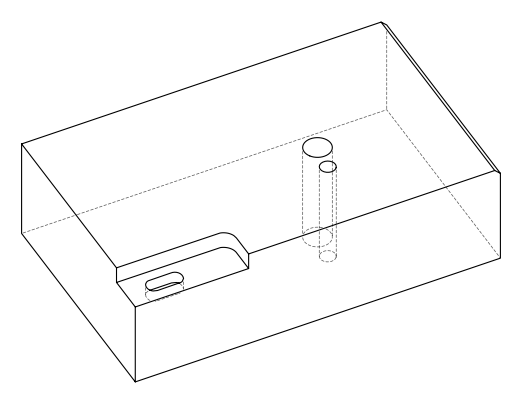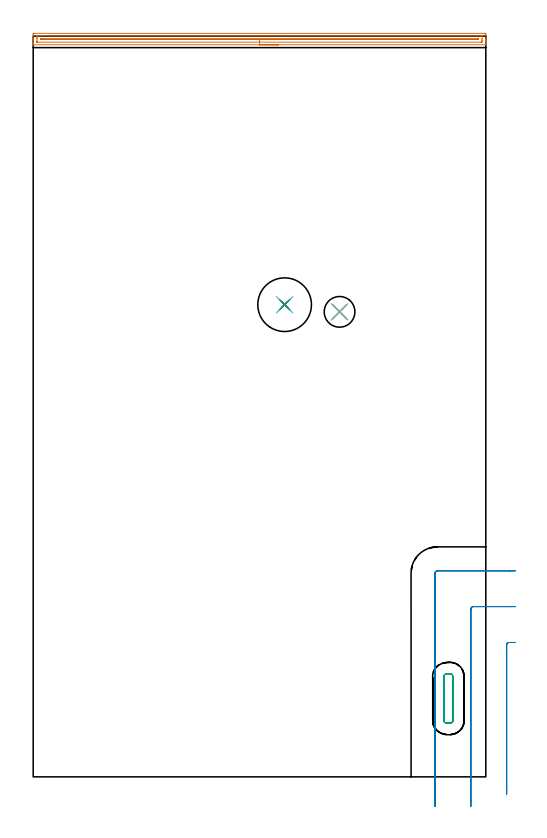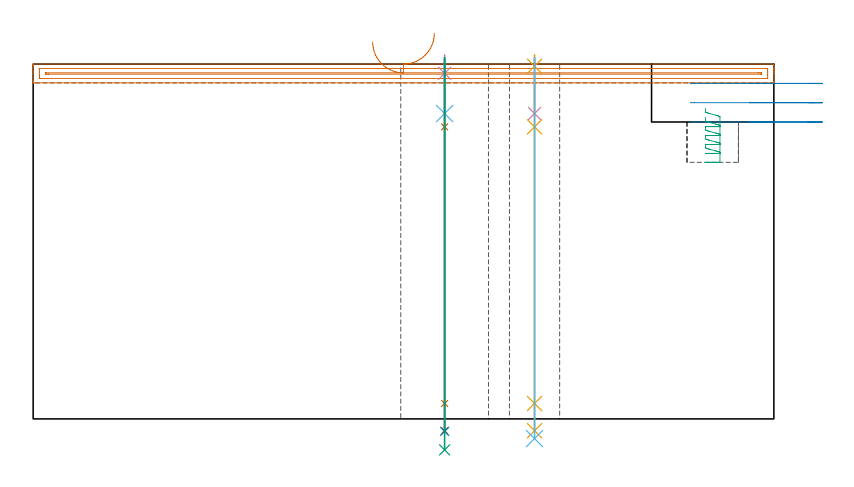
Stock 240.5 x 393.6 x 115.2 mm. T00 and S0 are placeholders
(PLAN: 12 operations, 10 tool changes, 12.4 min)
(1 AREA_MILL | FG_CHAMFER_SURFACE | UGT0205_001 | 5.93 min | 4475 mm3)
(2 MILL_CORNER_NOTCH_RECTANGULAR | CORNER_NOTCH_RECTANGULAR | UGT0201_109 | Follow Part, ap 6.35, ae 75% | 2.52 min | 90434 mm3)
(3 MILL_RECTANGULAR_POCKET | POCKET_RECTANGULAR_STRAIGHT | NXT0201_011 | Follow Part, ap 3, ae 75% | 1.07 min | 7750 mm3)
(4 SPOT_DRILL | STEP1HOLE | NXT0321_9005460120000 | 0.05 min | 168 mm3)
(5 SPOT_DRILL_1 | STEP1HOLE_1 | NXT0321_9005460120000 | 0.03 min | 8 mm3)
(6 DRILL_BLIND_HOLE_INTO_CENTER | STEP1HOLE | UGT0301_219 | 0.07 min | 1090 mm3)
(7 GUN_DRILL_THROUGH_HOLE | STEP1HOLE | UGT0307_007 | 0.58 min | 7911 mm3)
(8 DRILL_TO_ENLARGE_THROUGH_HOLE | STEP1HOLE | NXT0301_104 | 0.49 min | 8509 mm3)
(9 DRILL_TO_ENLARGE_THROUGH_HOLE_1 | STEP1HOLE | UGT0301_392 | 0.51 min | 55755 mm3)
(10 DRILL_BLIND_HOLE_INTO_CENTER_1 | STEP1HOLE_1 | UGT0301_219 | 0.07 min | 1234 mm3)
(11 GUN_DRILL_THROUGH_HOLE_1 | STEP1HOLE_1 | UGT0307_007 | 0.57 min | 7907 mm3)
(12 DRILL_TO_ENLARGE_THROUGH_HOLE_2 | STEP1HOLE_1 | UGT0301_287 | 0.5 min | 14852 mm3)
(TOOL UGT0205_001 | Chamfer Mill 20 x 3 x 45 deg. | D20 FL50 Z2)
(TOOL UGT0201_109 | End Mill 25.4 mm | D25.4 FL25 Z2)
(TOOL NXT0201_011 | ENDMILL 12mm [2P460-1200-NA 1630] | D12 FL38 Z6)
(TOOL NXT0321_9005460120000 | NC Spot Drill, 142deg, 12mm, Carbide, Uncoated | D12 PA142 FL30 Z2)
(TOOL UGT0301_219 | Twist Drill 10.7 mm | D10.7 PA118 FL90 Z2)
(TOOL UGT0307_007 | Gun Drill 10 mm | D10 PA130 FL24 Z1)
(TOOL NXT0301_104 | Carbide Drill 14mm [860.1-1400-112A1-MM 2214] | D14 PA140 FL123 Z2)
(TOOL UGT0301_392 | Twist Drill 28.5 mm | D28.5 PA118 FL165 Z2)
(TOOL UGT0301_287 | Twist Drill 16.3 mm | D16.3 PA118 FL125 Z2)
(OP 1 AREA_MILL)
G17 G21 G94 G90
T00 M6
G54
G17 G0 G90 X130.25 Y389. S1061 M3
G43 Z125.2 H0
G94 G1 X130.212 Z124.328 F250.
X130.098 Z123.463
X129.909 Z122.612
X129.647 Z121.78
X129.313 Z120.974
X128.91 Z120.2
X128.442 Z119.464
X127.91 Z118.772
X127.321 Z118.129
X126.678 Z117.54
X125.986 Z117.008
X125.25 Z116.54
X124.476 Z116.137
X123.67 Z115.803
X122.838 Z115.541
X121.986 Z115.352
X121.122 Z115.238
X120.25 Z115.2
X0.164
X0.01 Y389.006 Z115.193
X0. Y389.305 Z114.895
Y389.645 Z114.554
Y390.292 Z113.902
Y391.495 Z112.702
Y392.05 Z112.144
Y394.409 Z109.788
X0.003 Y394.686 Z109.51
X0.01 Y395.092 Z109.105
X0.194 Y395.096 Z109.102
X0.611 Y395.1 Z109.1
X239.889 Y395.099 Z109.101
X240.306 Y395.096 Z109.102
X240.49 Y395.092 Z109.105
X240.5 Y394.686 Z109.51
Y392.05 Z112.144
Y391.495 Z112.702
Y391.171 Z113.025
Y390.616 Z113.58
Y390.292 Z113.902
Y389.304 Z114.895
X240.49 Y389.006 Z115.193
X240.336 Y389. Z115.2
X120.25
Y390.414 Z113.786
X2.396 Y390.415 Z113.785
X2.272
X2.04 Y390.42 Z113.78
X2.016 Y390.421 Z113.779
X2.01 Y390.433 Z113.767
X2.004 Y390.463 Z113.737
X2.002 Y390.493 Z113.707
X2. Y390.682 Z113.518
Y391.561 Z112.639
Y392.44 Z111.76
X2.002 Y392.929 Z111.271
X2.007 Y393.313 Z110.887
X2.022 Y393.679 Z110.521
X2.396 Y393.684 Z110.516
X2.521 Y393.685 Z110.515
X238.104 Y393.686 Z110.514
X238.228 Y393.685 Z110.515
X238.46 Y393.68 Z110.52
X238.484 Y393.679 Z110.521
X238.49 Y393.667 Z110.533
X238.496 Y393.637 Z110.563
X238.498 Y393.607 Z110.593
X238.5 Y393.418 Z110.782
Y392.539 Z111.661
Y391.66 Z112.54
X238.498 Y391.171 Z113.029
X238.493 Y390.788 Z113.412
X238.478 Y390.421 Z113.779
X238.104 Y390.416 Z113.784
X237.979 Y390.415 Z113.785
X120.25 Y390.414 Z113.786
Y391.828 Z112.372
X4.182 Y391.829 Z112.371
X4.107 Y391.83 Z112.37
X4.048 Y391.833 Z112.367
X4.016 Y391.835 Z112.365
X4.01 Y391.871 Z112.329
X4.007 Y392.05 Z112.15
X4.008 Y392.221 Z111.979
X4.021 Y392.265 Z111.935
X4.07 Y392.267 Z111.933
X4.182 Y392.269 Z111.931
X4.85 Y392.271 Z111.929
X5.075 Y392.272 Z111.928
X236.318 Y392.271 Z111.929
X236.393 Y392.27 Z111.93
X236.452 Y392.268 Z111.932
X236.484 Y392.265 Z111.935
X236.49 Y392.229 Z111.971
X236.493 Y392.05 Z112.15
X236.492 Y391.879 Z112.321
X236.479 Y391.835 Z112.365
X236.43 Y391.833 Z112.367
X236.318 Y391.831 Z112.369
X235.65 Y391.829 Z112.371
X235.425 Y391.828 Z112.372
X120.25
X119.378 Z112.41
X118.514 Z112.523
X117.662 Z112.712
X116.83 Z112.975
X116.024 Z113.308
X115.25 Z113.711
X114.514 Z114.18
X113.822 Z114.711
X113.179 Z115.301
X112.59 Z115.944
X112.058 Z116.636
X111.59 Z117.372
X111.187 Z118.145
X110.853 Z118.951
X110.591 Z119.783
X110.402 Z120.635
X110.288 Z121.5
X110.25 Z122.372
G0 Z125.2
M5
M2
(OP 2 MILL_CORNER_NOTCH_RECTANGULAR)
G17 G21 G94 G90
T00 M6
G54
G17 G0 G90 X256.2 Y71.4 S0 M3
G43 Z125.2 H0
Z108.933
G94 G1 X253.2 F250.
X252.864 F500.
G3 X251.6 Y70.136 R1.27
G1 Y-6.171
Y-9.171 F250.
G0 Z125.2
X256.2 Y90.45
Z108.933
G1 X253.2
X233.814 F500.
G3 X232.55 Y89.186 R1.27
G1 Y-12.7
Y-15.7 F250.
G0 Z125.2
X256.2 Y109.5
Z108.933
G1 X253.2
X214.765 F500.
G3 X213.5 Y108.235 R1.27
G1 Y-12.7
Y-15.7 F250.
G0 Z125.2
X256.2 Y71.4
Z102.667
G1 X253.2
X252.864 F500.
G3 X251.6 Y70.136 R1.27
G1 Y-6.171
Y-9.171 F250.
G0 Z125.2
X256.2 Y90.45
Z102.667
G1 X253.2
X233.814 F500.
G3 X232.55 Y89.186 R1.27
G1 Y-12.7
Y-15.7 F250.
G0 Z125.2
X256.2 Y109.5
Z102.667
G1 X253.2
X214.765 F500.
G3 X213.5 Y108.235 R1.27
G1 Y-12.7
Y-15.7 F250.
G0 Z125.2
X256.2 Y71.4
Z96.4
G1 X253.2
X252.864 F500.
G3 X251.6 Y70.136 R1.27
G1 Y-6.171
Y-9.171 F250.
G0 Z125.2
X256.2 Y90.45
Z96.4
G1 X253.2
X233.814 F500.
G3 X232.55 Y89.186 R1.27
G1 Y-12.7
Y-15.7 F250.
G0 Z125.2
X256.2 Y109.5
Z96.4
G1 X253.2
X214.765 F500.
G3 X213.5 Y108.235 R1.27
G1 Y-12.7
Y-15.7 F250.
G0 Z125.2
M5
M2
(OP 3 MILL_RECTANGULAR_POCKET)
G17 G21 G94 G90
T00 M6
G54
G17 G0 G90 X218.3 Y33.949 S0 M3
G43 Z125.2 H1
Z100.8
G94 G1 Y30. Z99.742 F250.
Y29.877 Z99.709
X218.355 Y29.58 Z99.628
X218.468 Y29.3 Z99.547
X218.634 Y29.048 Z99.466
X218.848 Y28.834 Z99.385
X219.1 Y28.668 Z99.304
X219.38 Y28.555 Z99.223
X219.677 Y28.5 Z99.142
X221.623 Z98.621
X221.92 Y28.555 Z98.54
X222.2 Y28.668 Z98.459
X222.452 Y28.834 Z98.378
X222.666 Y29.048 Z98.297
X222.832 Y29.3 Z98.216
X222.945 Y29.58 Z98.135
X223. Y29.877 Z98.054
Y30. Z98.022
Y41.65 Z94.9
Y53.3 F500.
G3 X221.5 Y54.8 R1.5
G1 X219.8
G3 X218.3 Y53.3 R1.5
G1 Y30.
G3 X219.8 Y28.5 R1.5
G1 X221.5
G3 X223. Y30. R1.5
G1 Y41.65
Y42.65
G0 X218.3 Y33.949 Z97.9
G1 Y30. Z96.842 F250.
Y29.877 Z96.809
X218.355 Y29.58 Z96.728
X218.468 Y29.3 Z96.647
X218.634 Y29.048 Z96.566
X218.848 Y28.834 Z96.485
X219.1 Y28.668 Z96.404
X219.38 Y28.555 Z96.323
X219.677 Y28.5 Z96.242
X221.623 Z95.721
X221.92 Y28.555 Z95.64
X222.2 Y28.668 Z95.559
X222.452 Y28.834 Z95.478
X222.666 Y29.048 Z95.397
X222.832 Y29.3 Z95.316
X222.945 Y29.58 Z95.235
X223. Y29.877 Z95.154
Y30. Z95.122
Y41.65 Z92.
Y53.3 F500.
G3 X221.5 Y54.8 R1.5
G1 X219.8
G3 X218.3 Y53.3 R1.5
G1 Y30.
G3 X219.8 Y28.5 R1.5
G1 X221.5
G3 X223. Y30. R1.5
G1 Y41.65
Y42.65
G0 X218.3 Y33.949 Z95.
G1 Y30. Z93.942 F250.
Y29.877 Z93.909
X218.355 Y29.58 Z93.828
X218.468 Y29.3 Z93.747
X218.634 Y29.048 Z93.666
X218.848 Y28.834 Z93.585
X219.1 Y28.668 Z93.504
X219.38 Y28.555 Z93.423
X219.677 Y28.5 Z93.342
X221.623 Z92.821
X221.92 Y28.555 Z92.74
X222.2 Y28.668 Z92.659
X222.452 Y28.834 Z92.578
X222.666 Y29.048 Z92.497
X222.832 Y29.3 Z92.416
X222.945 Y29.58 Z92.335
X223. Y29.877 Z92.254
Y30. Z92.222
Y41.65 Z89.1
Y53.3 F500.
G3 X221.5 Y54.8 R1.5
G1 X219.8
G3 X218.3 Y53.3 R1.5
G1 Y30.
G3 X219.8 Y28.5 R1.5
G1 X221.5
G3 X223. Y30. R1.5
G1 Y41.65
Y42.65
G0 X218.3 Y33.949 Z92.1
G1 Y30. Z91.042 F250.
Y29.877 Z91.009
X218.355 Y29.58 Z90.928
X218.468 Y29.3 Z90.847
X218.634 Y29.048 Z90.766
X218.848 Y28.834 Z90.685
X219.1 Y28.668 Z90.604
X219.38 Y28.555 Z90.523
X219.677 Y28.5 Z90.442
X221.623 Z89.921
X221.92 Y28.555 Z89.84
X222.2 Y28.668 Z89.759
X222.452 Y28.834 Z89.678
X222.666 Y29.048 Z89.597
X222.832 Y29.3 Z89.516
X222.945 Y29.58 Z89.435
X223. Y29.877 Z89.354
Y30. Z89.322
Y41.65 Z86.2
Y53.3 F500.
G3 X221.5 Y54.8 R1.5
G1 X219.8
G3 X218.3 Y53.3 R1.5
G1 Y30.
G3 X219.8 Y28.5 R1.5
G1 X221.5
G3 X223. Y30. R1.5
G1 Y41.65
Y42.65
G0 X218.3 Y33.949 Z89.2
G1 Y30. Z88.142 F250.
Y29.877 Z88.109
X218.355 Y29.58 Z88.028
X218.468 Y29.3 Z87.947
X218.634 Y29.048 Z87.866
X218.848 Y28.834 Z87.785
X219.1 Y28.668 Z87.704
X219.38 Y28.555 Z87.623
X219.677 Y28.5 Z87.542
X221.623 Z87.021
X221.92 Y28.555 Z86.94
X222.2 Y28.668 Z86.859
X222.452 Y28.834 Z86.778
X222.666 Y29.048 Z86.697
X222.832 Y29.3 Z86.616
X222.945 Y29.58 Z86.535
X223. Y29.877 Z86.454
Y30. Z86.422
Y41.65 Z83.3
Y53.3 F500.
G3 X221.5 Y54.8 R1.5
G1 X219.8
G3 X218.3 Y53.3 R1.5
G1 Y30.
G3 X219.8 Y28.5 R1.5
G1 X221.5
G3 X223. Y30. R1.5
G1 Y41.65
Y42.65
G0 Z125.2
M5
M2
(OP 4 SPOT_DRILL)
G17 G21 G94 G90
T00 M6
G54
G17 G0 G90 X133.6 Y250.9 S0 M3
G43 Z125.2 H0
G94 G81 G98 Z112.2 F250. R118.2
G80
M5
M2
(OP 5 SPOT_DRILL_1)
G17 G21 G94 G90
T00 M6
G54
G17 G0 G90 X162.8 Y247.1 S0 M3
G43 Z125.2 H0
G94 G81 G98 Z114.498 F250. R118.2
G80
M5
M2
(OP 6 DRILL_BLIND_HOLE_INTO_CENTER)
G17 G21 G94 G90
T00 M6
G54
G17 G0 G90 X133.6 Y250.9 S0 M3
G43 Z125.2 H0
G94 G81 G98 Z99.15 F250. R117.2
G80
M5
M2
(OP 7 GUN_DRILL_THROUGH_HOLE)
G17 G21 G94 G90
T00 M6
G54
G17 G0 G90 X133.6 Y250.9 M8
G43 Z125.2 H0
Z112.985
S716 M3
G94 G1 Z94.823 F125. M26
G4 X.084
Z5. F250.
G4 X.084
Z-3.832 F125.
G4 X.084
M5
M9
G0 Z112.985
Z125.2
M2
(OP 8 DRILL_TO_ENLARGE_THROUGH_HOLE)
G17 G21 G94 G90
T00 M6
G54
G17 G0 G90 X133.6 Y250.9 S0 M3
G43 Z125.2 H1
G94 G73 G98 Z-4.048 F250. Q13.25 R117.2
G80
M5
M2
(OP 9 DRILL_TO_ENLARGE_THROUGH_HOLE_1)
G17 G21 G94 G90
T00 M6
G54
G17 G0 G90 X133.6 Y250.9 S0 M3
G43 Z125.2 H0
G94 G73 G98 Z-10.062 F250. Q25.052 R117.2
G80
M5
M2
(OP 10 DRILL_BLIND_HOLE_INTO_CENTER_1)
G17 G21 G94 G90
T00 M6
G54
G17 G0 G90 X162.8 Y247.1 S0 M3
G43 Z125.2 H0
G94 G81 G98 Z99.15 F250. R117.2
G80
M5
M2
(OP 11 GUN_DRILL_THROUGH_HOLE_1)
G17 G21 G94 G90
T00 M6
G54
G17 G0 G90 X162.8 Y247.1 M8
G43 Z125.2 H0
Z112.546
S716 M3
G94 G1 Z94.823 F125. M26
G4 X.084
Z5. F250.
G4 X.084
Z-3.832 F125.
G4 X.084
M5
M9
G0 Z112.546
Z125.2
M2
(OP 12 DRILL_TO_ENLARGE_THROUGH_HOLE_2)
G17 G21 G94 G90
T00 M6
G54
G17 G0 G90 X162.8 Y247.1 S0 M3
G43 Z125.2 H0
G94 G73 G98 Z-6.397 F250. Q15.2 R117.2
G80
M5
M2
